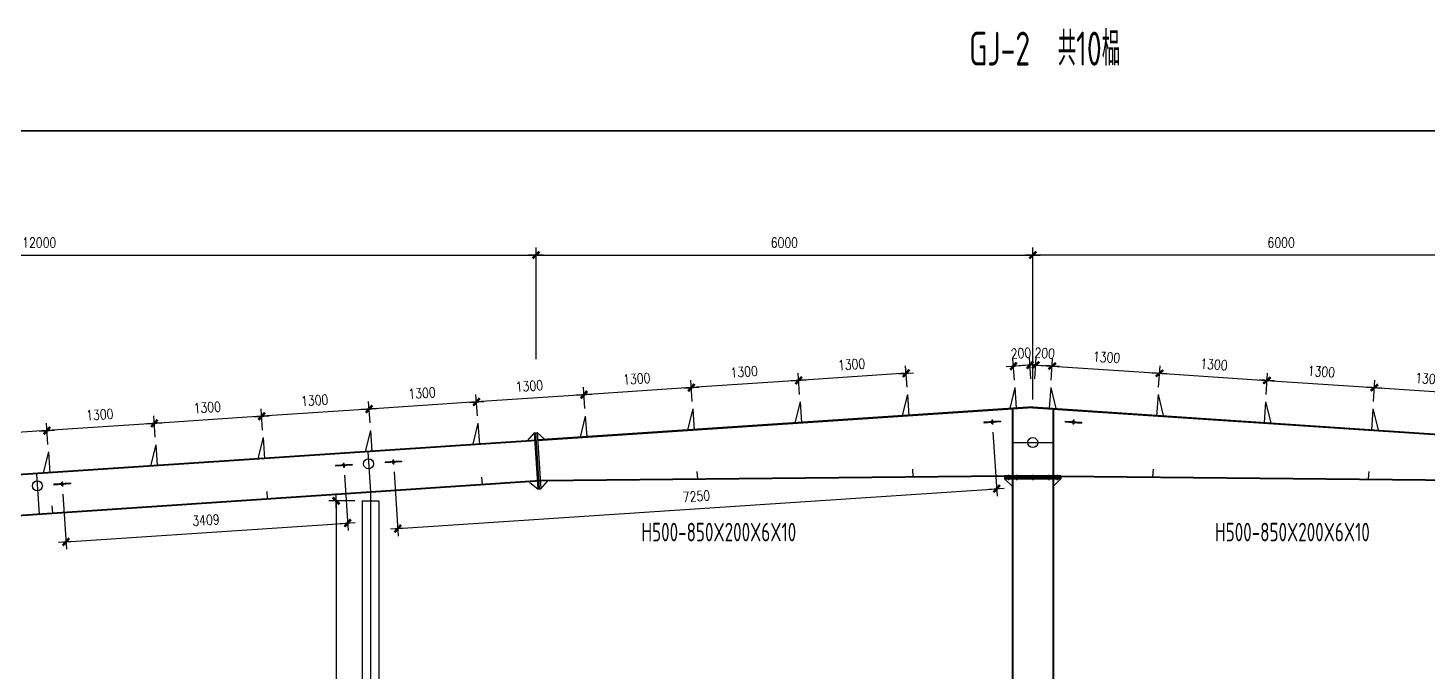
# Model space of a CAD drawing. Header units: millimetres. Extents: x 2451220 to 4527627, y -5186613 to -1639140.
# Drawn here: x 2497628 to 2514538, y -1681966 to -1674198 of the extents above; entities that cross this region are included whole.
import ezdxf

# ---------------------------------------------------------------- set-up
doc = ezdxf.new("R2010")
doc.units = ezdxf.units.MM
doc.header["$LTSCALE"] = 1000
doc.header["$PDMODE"] = 34
doc.styles.add('DIM_FONT', font='simplex.shx', dxfattribs={"width": 0.8, "bigfont": 'hztxt.shx'})
doc.styles.add('hz', font='gbenor.shx', dxfattribs={"width": 0.75, "height": 100, "bigfont": 'gbcbig.shx'})
doc.styles.get("Standard").update_dxf_attribs({"font": 'txt', "bigfont": 'gbcbig.shx'})
doc.styles.add('TSSD_Label', font='Tssdeng.shx', dxfattribs={"width": 0.7, "bigfont": 'hztxt.shx'})
doc.dimstyles.get("Standard").update_dxf_attribs({"dimscale": 100, "dimtxt": 3.5, "dimasz": 1, "dimexe": 2.5, "dimexo": 3, "dimgap": 1.5, "dimtad": 1, "dimdec": 0, "dimzin": 0, "dimdsep": 46, "dimtxsty": 'Standard', "dimblk": 'ARCHTICK', "dimcen": 0.09, "dimadec": 0, "dimazin": 0, "dimtfac": 1, "dimtdec": 0, "dimtix": 1, "dimtmove": 2, "dimatfit": 3, "dimldrblk": 'ARCHTICK', "dimfxl": 1, "dimtolj": 1, "dimtzin": 0, "dimarcsym": 0})
doc.dimstyles.new('WGH(1)', dxfattribs={"dimscale": 1.2, "dimtxt": 100, "dimasz": 0.5, "dimexe": 75, "dimexo": 75, "dimgap": 75, "dimtad": 1, "dimdec": 0, "dimzin": 0, "dimdsep": 46, "dimtxsty": 'DIM_FONT', "dimblk1": '_DIMX', "dimblk2": '_DIMX', "dimsah": 1, "dimcen": 0.09, "dimclrd": 3, "dimclre": 3, "dimclrt": 7, "dimadec": 0, "dimazin": 0, "dimtfac": 1, "dimtdec": 0, "dimtix": 1, "dimtmove": 2, "dimatfit": 3, "dimldrblk": '_DIMX', "dimfxl": 1, "dimtolj": 1, "dimtzin": 0, "dimarcsym": 0})

# ---------------------------------------------------------------- blocks, each defined once
blk = doc.blocks.new('_DIMX')
blk.add_line((-150, 0), (150, 0))
at = {"const_width": 50}
blk.add_lwpolyline([(-70, -70), (70, 70)], dxfattribs=at)
blk = doc.blocks.new('*D276')
at = {"color": 3, "lineweight": -2}
for p, q in [((2491764, -1679187), (2491764, -1676851)), ((2503764, -1678199), (2503764, -1676851)), ((2491765, -1676941), (2503764, -1676941))]:
    blk.add_line(p, q, dxfattribs=at)
at = {"layer": 'Defpoints', "color": 0}
for p in [(2503764, -1676941), (2503764, -1678289), (2491764, -1679277)]:
    blk.add_point(p, dxfattribs=at)
at = {"color": 3, "lineweight": -2, "xscale": 0.6, "yscale": 0.6, "zscale": 0.6, "rotation": 180}
blk.add_blockref('_DIMX', (2491764, -1676941), dxfattribs=at)
at = {"color": 3, "lineweight": -2, "xscale": 0.6, "yscale": 0.6, "zscale": 0.6}
blk.add_blockref('_DIMX', (2503764, -1676941), dxfattribs=at)
at = {"color": 7, "insert": (2497764, -1676791), "char_height": 120, "attachment_point": 5, "style": 'DIM_FONT'}
blk.add_mtext('\\A1;12000', dxfattribs=at)
blk = doc.blocks.new('*D1509')
at = {"color": 3, "lineweight": -2}
for p, q in [((2503764, -1678109), (2503764, -1676851)), ((2509764, -1678687), (2509764, -1676851)), ((2503765, -1676941), (2509764, -1676941))]:
    blk.add_line(p, q, dxfattribs=at)
at = {"layer": 'Defpoints', "color": 0}
for p in [(2509764, -1676941), (2503764, -1678199), (2509764, -1678777)]:
    blk.add_point(p, dxfattribs=at)
at = {"color": 3, "lineweight": -2, "xscale": 0.6, "yscale": 0.6, "zscale": 0.6, "rotation": 180}
blk.add_blockref('_DIMX', (2503764, -1676941), dxfattribs=at)
at = {"color": 3, "lineweight": -2, "xscale": 0.6, "yscale": 0.6, "zscale": 0.6}
blk.add_blockref('_DIMX', (2509764, -1676941), dxfattribs=at)
at = {"color": 7, "insert": (2506764, -1676791), "char_height": 120, "attachment_point": 5, "style": 'DIM_FONT'}
blk.add_mtext('\\A1;6000', dxfattribs=at)
blk = doc.blocks.new('*D1511')
at = {"color": 3, "lineweight": -2}
for p, q in [((2501574, -1679911), (2501260, -1679911)), ((2501350, -1679912), (2501350, -1690376)), ((2501674, -1690377), (2501260, -1690377))]:
    blk.add_line(p, q, dxfattribs=at)
at = {"layer": 'Defpoints', "color": 0}
for p in [(2501664, -1679911), (2501350, -1690377), (2501764, -1690377)]:
    blk.add_point(p, dxfattribs=at)
at = {"color": 3, "lineweight": -2, "xscale": 0.6, "yscale": 0.6, "zscale": 0.6}
for p, rotation in [((2501350, -1679911), 90), ((2501350, -1690377), 270)]:
    blk.add_blockref('_DIMX', p, dxfattribs=dict(at, rotation=rotation))
at = {"color": 7, "insert": (2501200, -1685144), "char_height": 120, "attachment_point": 5, "rotation": 90, "style": 'DIM_FONT'}
blk.add_mtext('\\A1;10466', dxfattribs=at)
blk = doc.blocks.new('*D289')
at = {"color": 3, "lineweight": -2}
for p, q in [((2509542, -1678451), (2509525, -1678194)), ((2509742, -1678437), (2509725, -1678180)), ((2509530, -1678283), (2509530, -1678283)), ((2509731, -1678270), (2509531, -1678283)), ((2509731, -1678270), (2509732, -1678270))]:
    blk.add_line(p, q, dxfattribs=at)
at = {"layer": 'Defpoints', "color": 0}
for p in [(2509531, -1678283), (2509548, -1678540), (2509748, -1678527)]:
    blk.add_point(p, dxfattribs=at)
at = {"color": 3, "lineweight": -2, "xscale": 0.6, "yscale": 0.6, "zscale": 0.6}
for p, rotation in [((2509531, -1678283), 3.814074834272617), ((2509731, -1678270), 183.8140748342726)]:
    blk.add_blockref('_DIMX', p, dxfattribs=dict(at, rotation=rotation))
at = {"color": 7, "insert": (2509621, -1678127), "char_height": 120, "attachment_point": 5, "rotation": 3.8141, "style": 'DIM_FONT'}
blk.add_mtext('\\A1;200', dxfattribs=at)
blk = doc.blocks.new('*D1579')
at = {"color": 3, "lineweight": -2}
for p, q in [((2506948, -1678624), (2506931, -1678367)), ((2508233, -1678370), (2506937, -1678456)), ((2508245, -1678537), (2508228, -1678280))]:
    blk.add_line(p, q, dxfattribs=at)
at = {"layer": 'Defpoints', "color": 0}
for p in [(2506937, -1678456), (2506954, -1678713), (2508251, -1678627)]:
    blk.add_point(p, dxfattribs=at)
at = {"color": 3, "lineweight": -2, "xscale": 0.6, "yscale": 0.6, "zscale": 0.6}
for p, rotation in [((2506937, -1678456), 183.8140748236418), ((2508234, -1678370), 3.814074823641809)]:
    blk.add_blockref('_DIMX', p, dxfattribs=dict(at, rotation=rotation))
at = {"color": 7, "insert": (2507575, -1678263), "char_height": 120, "attachment_point": 5, "rotation": 3.8141, "style": 'DIM_FONT'}
blk.add_mtext('\\A1;1300', dxfattribs=at)
blk = doc.blocks.new('*D1580')
at = {"color": 3, "lineweight": -2}
for p, q in [((2506948, -1678624), (2506931, -1678367)), ((2505651, -1678710), (2505634, -1678453)), ((2506936, -1678456), (2505640, -1678543))]:
    blk.add_line(p, q, dxfattribs=at)
at = {"layer": 'Defpoints', "color": 0}
for p in [(2505640, -1678543), (2506954, -1678713), (2505657, -1678800)]:
    blk.add_point(p, dxfattribs=at)
at = {"color": 3, "lineweight": -2, "xscale": 0.6, "yscale": 0.6, "zscale": 0.6}
for p, rotation in [((2506937, -1678456), 3.814074823641809), ((2505640, -1678543), 183.8140748236418)]:
    blk.add_blockref('_DIMX', p, dxfattribs=dict(at, rotation=rotation))
at = {"color": 7, "insert": (2506278, -1678350), "char_height": 120, "attachment_point": 5, "rotation": 3.8141, "style": 'DIM_FONT'}
blk.add_mtext('\\A1;1300', dxfattribs=at)
blk = doc.blocks.new('*D1581')
at = {"color": 3, "lineweight": -2}
for p, q in [((2504354, -1678796), (2504337, -1678539)), ((2505639, -1678543), (2504343, -1678629)), ((2505651, -1678710), (2505634, -1678453))]:
    blk.add_line(p, q, dxfattribs=at)
at = {"layer": 'Defpoints', "color": 0}
for p in [(2504343, -1678629), (2504360, -1678886), (2505657, -1678800)]:
    blk.add_point(p, dxfattribs=at)
at = {"color": 3, "lineweight": -2, "xscale": 0.6, "yscale": 0.6, "zscale": 0.6}
for p, rotation in [((2504343, -1678629), 183.8140748236418), ((2505640, -1678543), 3.814074823641809)]:
    blk.add_blockref('_DIMX', p, dxfattribs=dict(at, rotation=rotation))
at = {"color": 7, "insert": (2504981, -1678436), "char_height": 120, "attachment_point": 5, "rotation": 3.8141, "style": 'DIM_FONT'}
blk.add_mtext('\\A1;1300', dxfattribs=at)
blk = doc.blocks.new('*D1582')
at = {"color": 3, "lineweight": -2}
for p, q in [((2504354, -1678796), (2504337, -1678539)), ((2503057, -1678883), (2503039, -1678626)), ((2504342, -1678629), (2503046, -1678716))]:
    blk.add_line(p, q, dxfattribs=at)
at = {"layer": 'Defpoints', "color": 0}
for p in [(2503045, -1678716), (2504360, -1678886), (2503063, -1678973)]:
    blk.add_point(p, dxfattribs=at)
at = {"color": 3, "lineweight": -2, "xscale": 0.6, "yscale": 0.6, "zscale": 0.6}
for p, rotation in [((2504343, -1678629), 3.814074823641809), ((2503045, -1678716), 183.8140748236418)]:
    blk.add_blockref('_DIMX', p, dxfattribs=dict(at, rotation=rotation))
at = {"color": 7, "insert": (2503684, -1678523), "char_height": 120, "attachment_point": 5, "rotation": 3.8141, "style": 'DIM_FONT'}
blk.add_mtext('\\A1;1300', dxfattribs=at)
blk = doc.blocks.new('*D1583')
at = {"color": 3, "lineweight": -2}
for p, q in [((2501759, -1678969), (2501742, -1678712)), ((2503045, -1678716), (2501749, -1678802)), ((2503057, -1678883), (2503039, -1678626))]:
    blk.add_line(p, q, dxfattribs=at)
at = {"layer": 'Defpoints', "color": 0}
for p in [(2501748, -1678802), (2501765, -1679059), (2503063, -1678973)]:
    blk.add_point(p, dxfattribs=at)
at = {"color": 3, "lineweight": -2, "xscale": 0.6, "yscale": 0.6, "zscale": 0.6}
for p, rotation in [((2501748, -1678802), 183.8140748236418), ((2503045, -1678716), 3.814074823641809)]:
    blk.add_blockref('_DIMX', p, dxfattribs=dict(at, rotation=rotation))
at = {"color": 7, "insert": (2502387, -1678609), "char_height": 120, "attachment_point": 5, "rotation": 3.8141, "style": 'DIM_FONT'}
blk.add_mtext('\\A1;1300', dxfattribs=at)
blk = doc.blocks.new('*D1584')
at = {"color": 3, "lineweight": -2}
for p, q in [((2501759, -1678969), (2501742, -1678712)), ((2500462, -1679056), (2500445, -1678799)), ((2501748, -1678802), (2500452, -1678889))]:
    blk.add_line(p, q, dxfattribs=at)
at = {"layer": 'Defpoints', "color": 0}
for p in [(2500451, -1678889), (2501765, -1679059), (2500468, -1679146)]:
    blk.add_point(p, dxfattribs=at)
at = {"color": 3, "lineweight": -2, "xscale": 0.6, "yscale": 0.6, "zscale": 0.6}
for p, rotation in [((2501748, -1678802), 3.814074823641809), ((2500451, -1678889), 183.8140748236418)]:
    blk.add_blockref('_DIMX', p, dxfattribs=dict(at, rotation=rotation))
at = {"color": 7, "insert": (2501090, -1678696), "char_height": 120, "attachment_point": 5, "rotation": 3.8141, "style": 'DIM_FONT'}
blk.add_mtext('\\A1;1300', dxfattribs=at)
blk = doc.blocks.new('*D1585')
at = {"color": 3, "lineweight": -2}
for p, q in [((2499165, -1679142), (2499148, -1678885)), ((2500451, -1678889), (2499155, -1678975)), ((2500462, -1679056), (2500445, -1678799))]:
    blk.add_line(p, q, dxfattribs=at)
at = {"layer": 'Defpoints', "color": 0}
for p in [(2499154, -1678975), (2499171, -1679232), (2500468, -1679146)]:
    blk.add_point(p, dxfattribs=at)
at = {"color": 3, "lineweight": -2, "xscale": 0.6, "yscale": 0.6, "zscale": 0.6}
for p, rotation in [((2499154, -1678975), 183.8140748236418), ((2500451, -1678889), 3.814074823641809)]:
    blk.add_blockref('_DIMX', p, dxfattribs=dict(at, rotation=rotation))
at = {"color": 7, "insert": (2499793, -1678782), "char_height": 120, "attachment_point": 5, "rotation": 3.8141, "style": 'DIM_FONT'}
blk.add_mtext('\\A1;1300', dxfattribs=at)
blk = doc.blocks.new('*D1586')
at = {"color": 3, "lineweight": -2}
for p, q in [((2499165, -1679142), (2499148, -1678885)), ((2497868, -1679229), (2497851, -1678972)), ((2499153, -1678975), (2497858, -1679062))]:
    blk.add_line(p, q, dxfattribs=at)
at = {"layer": 'Defpoints', "color": 0}
for p in [(2497857, -1679062), (2499171, -1679232), (2497874, -1679319)]:
    blk.add_point(p, dxfattribs=at)
at = {"color": 3, "lineweight": -2, "xscale": 0.6, "yscale": 0.6, "zscale": 0.6}
for p, rotation in [((2499154, -1678975), 3.814074823641809), ((2497857, -1679062), 183.8140748236418)]:
    blk.add_blockref('_DIMX', p, dxfattribs=dict(at, rotation=rotation))
at = {"color": 7, "insert": (2498495, -1678869), "char_height": 120, "attachment_point": 5, "rotation": 3.8141, "style": 'DIM_FONT'}
blk.add_mtext('\\A1;1300', dxfattribs=at)
blk = doc.blocks.new('*D1587')
at = {"color": 3, "lineweight": -2}
for p, q in [((2496571, -1679315), (2496554, -1679058)), ((2497856, -1679062), (2496560, -1679148)), ((2497868, -1679229), (2497851, -1678972))]:
    blk.add_line(p, q, dxfattribs=at)
at = {"layer": 'Defpoints', "color": 0}
for p in [(2496560, -1679148), (2496577, -1679405), (2497874, -1679319)]:
    blk.add_point(p, dxfattribs=at)
at = {"color": 3, "lineweight": -2, "xscale": 0.6, "yscale": 0.6, "zscale": 0.6}
for p, rotation in [((2496560, -1679148), 183.8140748236418), ((2497857, -1679062), 3.814074823641809)]:
    blk.add_blockref('_DIMX', p, dxfattribs=dict(at, rotation=rotation))
at = {"color": 7, "insert": (2497198, -1678955), "char_height": 120, "attachment_point": 5, "rotation": 3.8141, "style": 'DIM_FONT'}
blk.add_mtext('\\A1;1300', dxfattribs=at)
blk = doc.blocks.new('*D1615')
at = {"color": 3, "lineweight": -2}
for p, q in [((2501450, -1679601), (2501495, -1680269)), ((2498049, -1679828), (2498093, -1680495)), ((2498088, -1680406), (2501488, -1680179))]:
    blk.add_line(p, q, dxfattribs=at)
at = {"layer": 'Defpoints', "color": 0}
for p in [(2501444, -1679512), (2498043, -1679738), (2501489, -1680179)]:
    blk.add_point(p, dxfattribs=at)
at = {"color": 3, "lineweight": -2, "xscale": 0.6, "yscale": 0.6, "zscale": 0.6}
for p, rotation in [((2501489, -1680179), 3.814074834283061), ((2498087, -1680406), 183.814074834283)]:
    blk.add_blockref('_DIMX', p, dxfattribs=dict(at, rotation=rotation))
at = {"color": 7, "insert": (2499778, -1680143), "char_height": 120, "attachment_point": 5, "rotation": 3.8141, "style": 'DIM_FONT'}
blk.add_mtext('\\A1;3409', dxfattribs=at)
blk = doc.blocks.new('*D1616')
at = {"color": 3, "lineweight": -2}
for p, q in [((2509283, -1679079), (2509334, -1679854)), ((2502049, -1679561), (2502100, -1680336)), ((2502095, -1680246), (2509328, -1679764))]:
    blk.add_line(p, q, dxfattribs=at)
at = {"layer": 'Defpoints', "color": 0}
for p in [(2509277, -1678989), (2502043, -1679472), (2509328, -1679764)]:
    blk.add_point(p, dxfattribs=at)
at = {"color": 3, "lineweight": -2, "xscale": 0.6, "yscale": 0.6, "zscale": 0.6}
for p, rotation in [((2509328, -1679764), 3.814074834316788), ((2502095, -1680246), 183.8140748343168)]:
    blk.add_blockref('_DIMX', p, dxfattribs=dict(at, rotation=rotation))
at = {"color": 7, "insert": (2505702, -1679855), "char_height": 120, "attachment_point": 5, "rotation": 3.8141, "style": 'DIM_FONT'}
blk.add_mtext('\\A1;7250', dxfattribs=at)
blk = doc.blocks.new('*D1091')
at = {"color": 3, "lineweight": -2}
for p, q in [((2509764, -1678687), (2509764, -1676851)), ((2515764, -1678109), (2515764, -1676851)), ((2515764, -1676941), (2509765, -1676941))]:
    blk.add_line(p, q, dxfattribs=at)
at = {"layer": 'Defpoints', "color": 0}
for p in [(2509764, -1676941), (2515764, -1678199), (2509764, -1678777)]:
    blk.add_point(p, dxfattribs=at)
at = {"color": 3, "lineweight": -2, "xscale": 0.6, "yscale": 0.6, "zscale": 0.6, "rotation": 180}
blk.add_blockref('_DIMX', (2509764, -1676941), dxfattribs=at)
at = {"color": 3, "lineweight": -2, "xscale": 0.6, "yscale": 0.6, "zscale": 0.6}
blk.add_blockref('_DIMX', (2515764, -1676941), dxfattribs=at)
at = {"color": 7, "insert": (2512764, -1676791), "char_height": 120, "attachment_point": 5, "style": 'DIM_FONT'}
blk.add_mtext('\\A1;6000', dxfattribs=at)
blk = doc.blocks.new('*D93')
at = {"color": 3, "lineweight": -2}
for p, q in [((2509787, -1678437), (2509804, -1678180)), ((2509986, -1678451), (2510004, -1678194)), ((2509797, -1678270), (2509797, -1678270)), ((2509798, -1678270), (2509998, -1678283)), ((2509998, -1678283), (2509999, -1678283))]:
    blk.add_line(p, q, dxfattribs=at)
at = {"layer": 'Defpoints', "color": 0}
for p in [(2509998, -1678283), (2509781, -1678527), (2509980, -1678540)]:
    blk.add_point(p, dxfattribs=at)
at = {"color": 3, "lineweight": -2, "xscale": 0.6, "yscale": 0.6, "zscale": 0.6}
for p, rotation in [((2509798, -1678270), 356.1859251657363), ((2509998, -1678283), 176.1859251657363)]:
    blk.add_blockref('_DIMX', p, dxfattribs=dict(at, rotation=rotation))
at = {"color": 7, "insert": (2509908, -1678127), "char_height": 120, "attachment_point": 5, "rotation": 356.1859, "style": 'DIM_FONT'}
blk.add_mtext('\\A1;200', dxfattribs=at)
blk = doc.blocks.new('*D1094')
at = {"color": 3, "lineweight": -2}
for p, q in [((2511284, -1678537), (2511301, -1678280)), ((2511295, -1678370), (2512591, -1678456)), ((2512581, -1678624), (2512598, -1678367))]:
    blk.add_line(p, q, dxfattribs=at)
at = {"layer": 'Defpoints', "color": 0}
for p in [(2512592, -1678456), (2511278, -1678627), (2512575, -1678713)]:
    blk.add_point(p, dxfattribs=at)
at = {"color": 3, "lineweight": -2, "xscale": 0.6, "yscale": 0.6, "zscale": 0.6}
for p, rotation in [((2511295, -1678370), 176.1859251763582), ((2512592, -1678456), 356.1859251763582)]:
    blk.add_blockref('_DIMX', p, dxfattribs=dict(at, rotation=rotation))
at = {"color": 7, "insert": (2511953, -1678263), "char_height": 120, "attachment_point": 5, "rotation": 356.1859, "style": 'DIM_FONT'}
blk.add_mtext('\\A1;1300', dxfattribs=at)
blk = doc.blocks.new('*D1095')
at = {"color": 3, "lineweight": -2}
for p, q in [((2512581, -1678624), (2512598, -1678367)), ((2512592, -1678456), (2513888, -1678543)), ((2513878, -1678710), (2513895, -1678453))]:
    blk.add_line(p, q, dxfattribs=at)
at = {"layer": 'Defpoints', "color": 0}
for p in [(2513889, -1678543), (2512575, -1678713), (2513872, -1678800)]:
    blk.add_point(p, dxfattribs=at)
at = {"color": 3, "lineweight": -2, "xscale": 0.6, "yscale": 0.6, "zscale": 0.6}
for p, rotation in [((2512592, -1678456), 176.1859251763582), ((2513889, -1678543), 356.1859251763582)]:
    blk.add_blockref('_DIMX', p, dxfattribs=dict(at, rotation=rotation))
at = {"color": 7, "insert": (2513250, -1678350), "char_height": 120, "attachment_point": 5, "rotation": 356.1859, "style": 'DIM_FONT'}
blk.add_mtext('\\A1;1300', dxfattribs=at)
blk = doc.blocks.new('*D1096')
at = {"color": 3, "lineweight": -2}
for p, q in [((2513878, -1678710), (2513895, -1678453)), ((2513890, -1678543), (2515186, -1678629)), ((2515175, -1678796), (2515192, -1678539))]:
    blk.add_line(p, q, dxfattribs=at)
at = {"layer": 'Defpoints', "color": 0}
for p in [(2515186, -1678629), (2513872, -1678800), (2515169, -1678886)]:
    blk.add_point(p, dxfattribs=at)
at = {"color": 3, "lineweight": -2, "xscale": 0.6, "yscale": 0.6, "zscale": 0.6}
for p, rotation in [((2513889, -1678543), 176.1859251763582), ((2515186, -1678629), 356.1859251763582)]:
    blk.add_blockref('_DIMX', p, dxfattribs=dict(at, rotation=rotation))
at = {"color": 7, "insert": (2514548, -1678436), "char_height": 120, "attachment_point": 5, "rotation": 356.1859, "style": 'DIM_FONT'}
blk.add_mtext('\\A1;1300', dxfattribs=at)
blk = doc.blocks.new('*D101')
at = {"color": 3, "lineweight": -2}
for p, q in [((2509986, -1678451), (2510004, -1678194)), ((2509998, -1678283), (2511294, -1678370)), ((2511284, -1678537), (2511301, -1678280))]:
    blk.add_line(p, q, dxfattribs=at)
at = {"layer": 'Defpoints', "color": 0}
for p in [(2511295, -1678370), (2509980, -1678540), (2511278, -1678627)]:
    blk.add_point(p, dxfattribs=at)
at = {"color": 3, "lineweight": -2, "xscale": 0.6, "yscale": 0.6, "zscale": 0.6}
for p, rotation in [((2509998, -1678283), 176.1859251657151), ((2511295, -1678370), 356.1859251657151)]:
    blk.add_blockref('_DIMX', p, dxfattribs=dict(at, rotation=rotation))
at = {"color": 7, "insert": (2510656, -1678177), "char_height": 120, "attachment_point": 5, "rotation": 356.1859, "style": 'DIM_FONT'}
blk.add_mtext('\\A1;1300', dxfattribs=at)

msp = doc.modelspace()

# ---------------------------------------------------------------- linework, layer by layer
for p, q in [((2509548.1, -1678540.4), (2509484.9, -1678795.1)), ((2509548.1, -1678540.4), (2509564.8, -1678789.8)), ((2509980.5, -1678540.4), (2509963.9, -1678789.8)), ((2509980.5, -1678540.4), (2510043.7, -1678795.1)), ((2506953.9, -1678713.3), (2506890.7, -1678968.1)), ((2506953.9, -1678713.3), (2506970.5, -1678962.8)), ((2508251, -1678626.8), (2508187.8, -1678881.6)), ((2508251, -1678626.8), (2508268.3, -1678886.3)), ((2511277.6, -1678626.8), (2511260.3, -1678886.3)), ((2511277.6, -1678626.8), (2511340.8, -1678881.6)), ((2512574.7, -1678713.3), (2512558.1, -1678962.8)), ((2512574.7, -1678713.3), (2512637.9, -1678968.1)), ((2509764.3, -1678776.5), (2503782.3, -1679175.3)), ((2509765, -1678786.5), (2503782.9, -1679185.3)), ((2504359.6, -1678886.3), (2504296.4, -1679141)), ((2504359.6, -1678886.3), (2504376.3, -1679135.7)), ((2505656.8, -1678799.8), (2505593.6, -1679054.6)), ((2505656.8, -1678799.8), (2505674.1, -1679059.2)), ((2509272.8, -1678929.5), (2509276.8, -1678989.4)), ((2509272.8, -1678929.5), (2509276.8, -1678989.4)), ((2509514.3, -1678805.2), (2509514.3, -1679608.5)), ((2509524.3, -1678804.5), (2509524.3, -1679608.5)), ((2509763.6, -1678786.5), (2515745.7, -1679185.3)), ((2509764.3, -1678776.5), (2515746.4, -1679175.3)), ((2510004.3, -1678804.5), (2510004.3, -1679608.5)), ((2510014.3, -1678805.2), (2510014.3, -1679608.5)), ((2510255.8, -1678929.5), (2510251.8, -1678989.4)), ((2510255.8, -1678929.5), (2510251.8, -1678989.4)), ((2513871.9, -1678799.8), (2513854.6, -1679059.2)), ((2513871.9, -1678799.8), (2513935.1, -1679054.6)), ((2501765.4, -1679059.2), (2501702.2, -1679314)), ((2501765.4, -1679059.2), (2501782, -1679308.7)), ((2503062.5, -1678972.7), (2502999.3, -1679227.5)), ((2503062.5, -1678972.7), (2503079.7, -1679230.2)), ((2503740.4, -1679087.9), (2503656.6, -1679183.7)), ((2503740.4, -1679087.9), (2503776.3, -1679085.5)), ((2503740.4, -1679087.9), (2503785.6, -1679766.4)), ((2503758.3, -1679086.7), (2503803.6, -1679765.2)), ((2503776.3, -1679085.5), (2503821.5, -1679764)), ((2503776.3, -1679085.5), (2503872.1, -1679169.3)), ((2509174.7, -1678961.1), (2509175.4, -1678971.1)), ((2510353.9, -1678961.1), (2510353.2, -1678971.1)), ((2503764.3, -1679176.5), (2491782.3, -1679975.3)), ((2503764.8, -1679184.5), (2491782.8, -1679983.3)), ((2499171.2, -1679232.2), (2499108, -1679486.9)), ((2499171.2, -1679232.2), (2499187.8, -1679481.6)), ((2500468.3, -1679145.7), (2500405.1, -1679400.5)), ((2500468.3, -1679145.7), (2500485.4, -1679403.1)), ((2503746.4, -1679177.7), (2503764.3, -1679176.5)), ((2509524.3, -1679206.5), (2510004.3, -1679206.5)), ((2497874, -1679318.6), (2497810.8, -1679573.4)), ((2497874, -1679318.6), (2497891.2, -1679576.1)), ((2501732.1, -1679320), (2501764.3, -1679802.9)), ((2502038.9, -1679411.8), (2502042.9, -1679471.7)), ((2497732.1, -1679586.7), (2497764.3, -1680069.6)), ((2501342.1, -1679483.3), (2501342.8, -1679493.3)), ((2501440.2, -1679451.7), (2501444.2, -1679511.6)), ((2501940.8, -1679443.4), (2501941.5, -1679453.4)), ((2509424.3, -1679608.5), (2503814.9, -1679664.2)), ((2505707.1, -1679555.4), (2505713.1, -1679645.4)), ((2508311.2, -1679529.6), (2508317.2, -1679619.5)), ((2510104.3, -1679608.5), (2515713.8, -1679664.2)), ((2511217.4, -1679529.6), (2511211.4, -1679619.5)), ((2513821.5, -1679555.4), (2513815.5, -1679645.4)), ((2503815, -1679666.2), (2491779.1, -1680468.6)), ((2503815.5, -1679674.2), (2491779.6, -1680476.6)), ((2497940.8, -1679710.1), (2497941.5, -1679720)), ((2498038.9, -1679678.5), (2498042.9, -1679738.3)), ((2503105.9, -1679623.3), (2503111.9, -1679713.1)), ((2503690.1, -1679687.4), (2503785.6, -1679766.4)), ((2503785.6, -1679766.4), (2503821.5, -1679764)), ((2509424.3, -1679618.5), (2503815.5, -1679674.2)), ((2503821.5, -1679764), (2503905.3, -1679668.2)), ((2509424.3, -1679644.5), (2509514.3, -1679734.5)), ((2509514.3, -1679734.5), (2509424.3, -1679644.5)), ((2509514.3, -1679626.5), (2509514.3, -1690376.5)), ((2509514.3, -1679626.5), (2509514.3, -1690376.5)), ((2509524.3, -1679626.5), (2509524.3, -1690376.5)), ((2509524.3, -1679626.5), (2509524.3, -1690376.5)), ((2510004.3, -1679626.5), (2510004.3, -1690376.5)), ((2510004.3, -1679626.5), (2510004.3, -1690376.5)), ((2510014.3, -1679626.5), (2510014.3, -1690376.5)), ((2510014.3, -1679626.5), (2510014.3, -1690376.5)), ((2510014.3, -1679734.5), (2510104.3, -1679644.5)), ((2510104.3, -1679644.5), (2510014.3, -1679734.5)), ((2510104.3, -1679618.5), (2515713.1, -1679674.2)), ((2500511.6, -1679796.2), (2500517.6, -1679886)), ((2501664.3, -1679911), (2501664.3, -1690376.5)), ((2501664.3, -1679911), (2501864.3, -1679911)), ((2501764.3, -1679802.9), (2501764.3, -1690376.5)), ((2501864.3, -1679911), (2501864.3, -1690376.5)), ((2497917.4, -1679969.2), (2497923.4, -1680059))]:
    msp.add_line(p, q)
at = {"color": 2}
for p, q in [((2509374.3, -1678947.8), (2509174.7, -1678961.1)), ((2509374.6, -1678952.8), (2509175.1, -1678966.1)), ((2509375, -1678957.8), (2509175.4, -1678971.1)), ((2509374.3, -1678947.8), (2509375, -1678957.8)), ((2510154.3, -1678947.8), (2510153.7, -1678957.8)), ((2510153.7, -1678957.8), (2510353.2, -1678971.1)), ((2510154, -1678952.8), (2510353.6, -1678966.1)), ((2510154.3, -1678947.8), (2510353.9, -1678961.1)), ((2502140.3, -1679430.1), (2501940.8, -1679443.4)), ((2502140.7, -1679435.1), (2501941.1, -1679448.4)), ((2502141, -1679440.1), (2501941.5, -1679453.4)), ((2502140.3, -1679430.1), (2502141, -1679440.1)), ((2501541.7, -1679470), (2501342.1, -1679483.3)), ((2501542, -1679475), (2501342.4, -1679488.3)), ((2501542.3, -1679480), (2501342.8, -1679493.3)), ((2501541.7, -1679470), (2501542.3, -1679480)), ((2509424.3, -1679608.5), (2510104.3, -1679608.5)), ((2509424.3, -1679608.5), (2509424.3, -1679644.5)), ((2510104.3, -1679608.5), (2509424.3, -1679608.5)), ((2509424.3, -1679608.5), (2509424.3, -1679644.5)), ((2509469.3, -1679594.6), (2509469.3, -1679661.2)), ((2509469.3, -1679594.6), (2509469.3, -1679661.2)), ((2509569.3, -1679594.6), (2509569.3, -1679661.2)), ((2509569.3, -1679594.6), (2509569.3, -1679661.2)), ((2509764.3, -1679594.6), (2509764.3, -1679661.2)), ((2509764.3, -1679594.6), (2509764.3, -1679661.2)), ((2509959.3, -1679594.6), (2509959.3, -1679661.2)), ((2509959.3, -1679594.6), (2509959.3, -1679661.2)), ((2510059.3, -1679594.6), (2510059.3, -1679661.2)), ((2510059.3, -1679594.6), (2510059.3, -1679661.2)), ((2510104.3, -1679608.5), (2510104.3, -1679644.5)), ((2510104.3, -1679608.5), (2510104.3, -1679644.5)), ((2498140.3, -1679696.8), (2497940.8, -1679710.1)), ((2498140.7, -1679701.8), (2497941.1, -1679715.1)), ((2498141, -1679706.7), (2497941.5, -1679720)), ((2498140.3, -1679696.8), (2498141, -1679706.7)), ((2509424.3, -1679626.5), (2510104.3, -1679626.5)), ((2510104.3, -1679626.5), (2509424.3, -1679626.5)), ((2509424.3, -1679644.5), (2510104.3, -1679644.5)), ((2510104.3, -1679644.5), (2509424.3, -1679644.5))]:
    msp.add_line(p, q, dxfattribs=at)
for points in [[(2482202.1, -1657697.8), (2537948.3, -1657697.8), (2537948.3, -1675441.9), (2482202.1, -1675441.9)], [(2482202.1, -1675441.9), (2537951.1, -1675441.9), (2537951.1, -1695634.7), (2482202.1, -1695634.7)]]:
    msp.add_lwpolyline(points, close=True)
for points in [[(2509263.9, -1678945.2), (2509265.9, -1678975.1), (2509285.8, -1678973.8), (2509283.8, -1678943.8), (2509263.9, -1678945.2)], [(2510264.8, -1678945.2), (2510262.8, -1678975.1), (2510242.8, -1678973.8), (2510244.8, -1678943.8), (2510264.8, -1678945.2)], [(2502029.9, -1679427.4), (2502031.9, -1679457.4), (2502051.9, -1679456), (2502049.9, -1679426.1), (2502029.9, -1679427.4)], [(2501431.3, -1679467.3), (2501433.2, -1679497.3), (2501453.2, -1679495.9), (2501451.2, -1679466), (2501431.3, -1679467.3)], [(2498029.9, -1679694.1), (2498031.9, -1679724), (2498051.9, -1679722.7), (2498049.9, -1679692.8), (2498029.9, -1679694.1)]]:
    msp.add_lwpolyline(points, dxfattribs=at)
for centre in [(2509764.3, -1679206.5), (2501741.4, -1679462.7), (2497741.4, -1679729.4)]:
    msp.add_circle(centre, 60)

# ---------------------------------------------------------------- texts
at = {"color": 0, "style": 'TSSD_Label', "width": 0.7}
for p in [(2505036.5, -1680400.3), (2511964.5, -1680400.3)]:
    msp.add_text('H500-850X200X6X10', height=224.347, dxfattribs=at).set_placement(p)
at = {"lineweight": -3, "insert": (2508994.3, -1674242.7), "char_height": 409.68, "attachment_point": 1, "style": 'hz'}
msp.add_mtext_dynamic_manual_height_columns('GJ-2  共10榀', width=1506.743, gutter_width=12.5, heights=[336], dxfattribs=at).dxf.set("width", 5143.982)

# ---------------------------------------------------------------- dimensions: what is measured, and where the dimension line sits
for base, p1, p2, picture, middle in [((2503764.3, -1676940.9), (2491764.3, -1679276.6), (2503764.3, -1678288.6), '*D276', (2497764.3, -1676790.9)), ((2509764.3, -1676940.9), (2503764.3, -1678198.6), (2509764.3, -1678776.5), '*D1509', (2506764.3, -1676790.9))]:
    dim = msp.add_linear_dim(base=base, p1=p1, p2=p2, dimstyle='WGH(1)')
    dim.commit()
    dim.dimension.update_dxf_attribs({"geometry": picture, "text_midpoint": middle})
for base, p1, p2, angle, picture, middle in [((2509764.3, -1676940.9), (2515764.3, -1678198.6), (2509764.3, -1678776.5), 180, '*D1091', (2512764.3, -1676790.9)), ((2501349.5732, -1690376.5082), (2501664.311, -1679910.9514), (2501764.311, -1690376.5082), 90, '*D1511', (2501199.5732, -1685143.7298))]:
    dim = msp.add_linear_dim(base=base, p1=p1, p2=p2, angle=angle, dimstyle='WGH(1)')
    dim.commit()
    dim.dimension.update_dxf_attribs({"geometry": picture, "text_midpoint": middle})
for p1, p2, distance, picture, middle in [((2509747.7, -1678527.1), (2509548.1, -1678540.4), -257.5, '*D289', (2509620.8, -1678127.1)), ((2509780.9, -1678527.1), (2509980.5, -1678540.4), 257.5, '*D93', (2509907.8, -1678127.1)), ((2502042.9, -1679471.7), (2509276.8, -1678989.4), -776, '*D1616', (2505701.5, -1679855.2)), ((2498042.9, -1679738.3), (2501444.2, -1679511.6), -668.7, '*D1615', (2499778.1, -1680142.5))]:
    dim = msp.add_aligned_dim(p1=p1, p2=p2, distance=distance, dimstyle='Standard', override={"dimscale": 1.2, "dimtxt": 100, "dimasz": 0.5, "dimexe": 75, "dimexo": 75, "dimgap": 75, "dimtxsty": 'DIM_FONT', "dimblk1": '_DIMX', "dimblk2": '_DIMX', "dimsah": 1, "dimclrd": 3, "dimclre": 3, "dimclrt": 7, "dimldrblk": '_DIMX'})
    dim.commit()
    dim.dimension.update_dxf_attribs({"geometry": picture, "text_midpoint": middle})
dim = msp.add_aligned_dim(p1=(2509980.5, -1678540.4), p2=(2511277.6, -1678626.8), distance=257.5, dimstyle='WGH(1)')
dim.commit()
dim.dimension.update_dxf_attribs({"geometry": '*D101', "text_midpoint": (2510656.2, -1678177)})
for base, p1, p2, angle, picture, middle in [((2506936.8, -1678456.3), (2508251, -1678626.8), (2506953.9, -1678713.3), 3.81407, '*D1579', (2507575.3, -1678263.4)), ((2512591.9, -1678456.3), (2511277.6, -1678626.8), (2512574.7, -1678713.3), 176.18593, '*D1094', (2511953.3, -1678263.4)), ((2504342.5, -1678629.3), (2505656.8, -1678799.8), (2504359.6, -1678886.3), 3.81407, '*D1581', (2504981.1, -1678436.4)), ((2505639.6, -1678542.8), (2506953.9, -1678713.3), (2505656.8, -1678799.8), 3.81407, '*D1580', (2506278.2, -1678349.9)), ((2513889, -1678542.8), (2512574.7, -1678713.3), (2513871.9, -1678799.8), 176.18593, '*D1095', (2513250.4, -1678349.9)), ((2515186.1, -1678629.3), (2513871.9, -1678799.8), (2515169, -1678886.3), 176.18593, '*D1096', (2514547.5, -1678436.4)), ((2501748.3, -1678802.2), (2503062.5, -1678972.7), (2501765.4, -1679059.2), 3.81407, '*D1583', (2502386.9, -1678609.3)), ((2503045.4, -1678715.8), (2504359.6, -1678886.3), (2503062.5, -1678972.7), 3.81407, '*D1582', (2503684, -1678522.9)), ((2499154, -1678975.2), (2500468.3, -1679145.7), (2499171.2, -1679232.2), 3.81407, '*D1585', (2499792.6, -1678782.3)), ((2500451.1, -1678888.7), (2501765.4, -1679059.2), (2500468.3, -1679145.7), 3.81407, '*D1584', (2501089.7, -1678695.8)), ((2496559.8, -1679148.1), (2497874, -1679318.6), (2496576.9, -1679405.1), 3.81407, '*D1587', (2497198.4, -1678955.2)), ((2497856.9, -1679061.7), (2499171.2, -1679232.2), (2497874, -1679318.6), 3.81407, '*D1586', (2498495.5, -1678868.8))]:
    dim = msp.add_linear_dim(base=base, p1=p1, p2=p2, angle=angle, dimstyle='Standard', override={"dimscale": 1.2, "dimtxt": 100, "dimasz": 0.5, "dimexe": 75, "dimexo": 75, "dimgap": 75, "dimtxsty": 'DIM_FONT', "dimblk1": '_DIMX', "dimblk2": '_DIMX', "dimsah": 1, "dimclrd": 3, "dimclre": 3, "dimclrt": 7, "dimldrblk": '_DIMX'})
    dim.commit()
    dim.dimension.update_dxf_attribs({"geometry": picture, "text_midpoint": middle})

doc.saveas('drawing.dxf')
